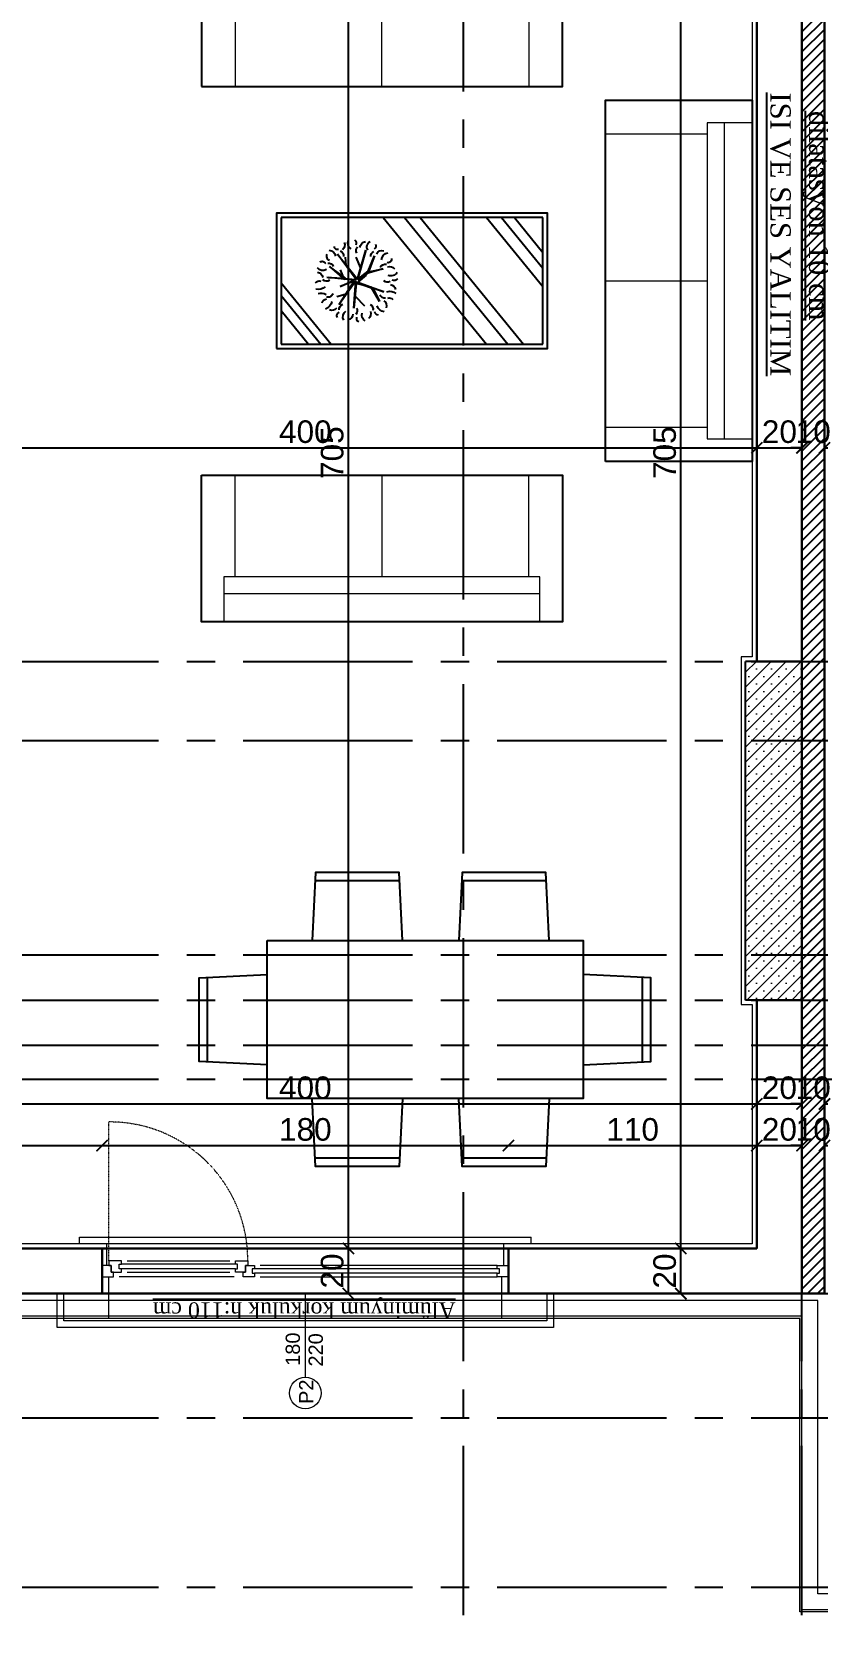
# Model space of a CAD drawing. Header units: millimetres. Extents: x 2778 to 13672, y 1832 to 5175.
# Drawn here: x 11575 to 11923, y 2471 to 3179 of the extents above; entities that cross this region are included whole.
import ezdxf

# ---------------------------------------------------------------- set-up
doc = ezdxf.new("R2010")
doc.units = ezdxf.units.MM
for name, pattern in [('CENTER2', [112.5, 75, -12.5, 12.5, -12.5]), ('DASHDOT2', [12.7, 6.35, -3.175, 0, -3.175]), ('DOTX2', [0.5, 0, -0.5])]:
    doc.linetypes.add(name, pattern=pattern)
for name, color, linetype in [('0-HSL-HTC', 7, 'Continuous'), ('697D_L00F00_21.65 KOTU_1+1 B$0$4+1$0$7-DCR-FRN', 8, 'Continuous'), ('697D_L00F00_21.65 KOTU_1+1 B$0$4+1$0$A-FURN', 8, 'Continuous'), ('7-DCR-FRN', 8, 'Continuous'), ('Panel', 7, 'Continuous'), ('Yazi', 7, 'Continuous')]:
    doc.layers.add(name, color=color, linetype=linetype)
for name, color, linetype, lineweight in [('aks', 251, 'DASHDOT2', 35), ('duvar', 232, 'Continuous', 30), ('görünüş', 201, 'Continuous', 18), ('ince', 37, 'Continuous', 0), ('iz', 1, 'DOTX2', 20), ('pencere', 4, 'Continuous', 18), ('sıva dış', 30, 'Continuous', 9), ('sıva iç', 21, 'Continuous', 0), ('yalıtım', 107, 'Continuous', 0), ('yazı', 11, 'Continuous', 20), ('z - tarama', 251, 'Continuous', 18), ('ÖLÇÜ İÇ', 7, 'Continuous', 9)]:
    doc.layers.add(name, color=color, linetype=linetype, lineweight=lineweight)
doc.styles.get("Standard").update_dxf_attribs({"font": 'arial.ttf'})
doc.styles.add('Times roman', font='times.ttf')
doc.dimstyles.new('zulay iç ölçü', dxfattribs={"dimtxt": 10, "dimasz": 5, "dimexe": 0.18, "dimexo": 0, "dimgap": 2, "dimtad": 3, "dimdec": 0, "dimzin": 0, "dimdsep": 46, "dimtxsty": 'Standard', "dimblk": 'ARCHTICK', "dimcen": 0.09, "dimse1": 1, "dimse2": 1, "dimadec": 0, "dimazin": 0, "dimtfac": 1, "dimtdec": 0, "dimtix": 1, "dimtofl": 0, "dimtmove": 0, "dimatfit": 3, "dimldrblk": 'ARCHTICK', "dimfxl": 1, "dimtolj": 1, "dimtzin": 0, "dimarcsym": 0})

# ---------------------------------------------------------------- blocks, each defined once
blk = doc.blocks.new('IDE242Entity465')
at = {"layer": 'Panel', "linetype": 'Continuous', "lineweight": 5}
h = blk.add_hatch(dxfattribs=at)
h.set_pattern_fill('SACNCR', color=163, scale=50, style=0)
h.set_pattern_definition([(45, (0, 0), (-3.314563, 3.314563), []), (45, (3.3146, 0), (-3.314563, 3.314563), [0, -4.6875])])
h.paths.add_polyline_path([(3235, 260), (3235, 410), (3260, 410), (3260, 260)])
blk = doc.blocks.new('IDE242Entity466')
at = {"layer": 'Panel', "color": 164, "linetype": 'Continuous', "lineweight": -3}
blk.add_lwpolyline([(3260, 260), (3235, 260)], dxfattribs=at)
blk = doc.blocks.new('IDE242Entity467')
at = {"layer": 'Panel', "color": 164, "linetype": 'Continuous', "lineweight": -3}
blk.add_lwpolyline([(3260, 260), (3260, 410)], dxfattribs=at)
blk = doc.blocks.new('IDE242Entity468')
at = {"layer": 'Panel', "color": 164, "linetype": 'Continuous', "lineweight": -3}
blk.add_lwpolyline([(3260, 410), (3235, 410)], dxfattribs=at)
blk = doc.blocks.new('IDE242Entity469')
at = {"layer": 'Panel', "color": 164, "linetype": 'Continuous', "lineweight": -3}
blk.add_lwpolyline([(3235, 260), (3235, 410)], dxfattribs=at)
blk = doc.blocks.new('*U37')
at = {"layer": '697D_L00F00_21.65 KOTU_1+1 B$0$4+1$0$7-DCR-FRN', "linetype": 'Continuous'}
for p, q in [((-0.8147, 0.614), (-1.1853, 0.614)), ((-0.1647, 0.614), (-0.5353, 0.614)), ((-0.8147, -0.614), (-1.1853, -0.614)), ((-0.1647, -0.614), (-0.5353, -0.614))]:
    blk.add_line(p, q, dxfattribs=at)
for points in [[(-0.8, 0.35), (-0.8147, 0.6507), (-1.1853, 0.6507), (-1.2, 0.35)], [(-0.15, 0.35), (-0.1647, 0.6507), (-0.5353, 0.6507), (-0.55, 0.35)], [(-0.8, -0.35), (-0.8147, -0.6507), (-1.1853, -0.6507), (-1.2, -0.35)], [(-0.15, -0.35), (-0.1647, -0.6507), (-0.5353, -0.6507), (-0.55, -0.35)]]:
    blk.add_lwpolyline(points, dxfattribs=at)
blk.add_lwpolyline([(-1.4, -0.35), (0, -0.35), (0, 0.35), (-1.4, 0.35)], close=True, dxfattribs=at)
at = {"layer": '697D_L00F00_21.65 KOTU_1+1 B$0$4+1$0$A-FURN', "linetype": 'Continuous'}
for p, q in [((-1.664, 0.1853), (-1.664, -0.1853)), ((0.264, 0.1853), (0.264, -0.1853))]:
    blk.add_line(p, q, dxfattribs=at)
for points in [[(-1.4, 0.2), (-1.7007, 0.1853), (-1.7007, -0.1853), (-1.4, -0.2)], [(0, 0.2), (0.3007, 0.1853), (0.3007, -0.1853), (0, -0.2)]]:
    blk.add_lwpolyline(points, dxfattribs=at)
blk = doc.blocks.new('*U35')
at = {"layer": '7-DCR-FRN'}
for p, q in [((-13.15, 58), (-28, 45.86)), ((-0.88, 58), (-28, 35.83)), ((-6.49, 58), (-28, 40.42)), ((28, 58), (-28, 58)), ((-28, 58), (-28, -58)), ((28, -58), (28, 58)), ((0.26, 25.6), (1.41, 37.17)), ((6.31, 36.53), (0.64, 29.93)), ((1.67, 37.69), (0.65, 24.69)), ((1.41, 37.17), (1.16, 29.54)), ((1.16, 29.54), (6.31, 36.53)), ((0, 24.95), (-10.54, 32.22)), ((-10.54, 32.22), (-0.13, 25.6)), ((-5.99, 29.58), (-7.12, 33.35)), ((-0.13, 25.6), (-2.57, 31.88)), ((-2.57, 31.88), (0.26, 25.6)), ((0.64, 29.93), (4.84, 31.63)), ((0.65, 24.69), (11.81, 33.07)), ((11.81, 33.07), (0.78, 24.08)), ((6.96, 29.2), (10.52, 29.43)), ((-1.17, 24.69), (-12.05, 25.72)), ((-12.05, 25.72), (0, 24.95)), ((-6.77, 25.25), (-11.09, 21.12)), ((-4.89, 12.51), (-0.78, 24.56)), ((-0.65, 23.95), (-4.89, 12.51)), ((-0.78, 24.56), (-3.46, 17.28)), ((-2.81, 18.14), (-1.17, 24.69)), ((2.56, 20.36), (-0.65, 23.95)), ((3.38, 19.62), (0.39, 23.95)), ((0.39, 23.95), (2.56, 20.36)), ((13.61, 20.5), (0.65, 24.08)), ((0.65, 24.08), (4.25, 19.5)), ((0.78, 24.08), (13.61, 20.5)), ((5.63, 22.62), (10.52, 24.7)), ((-9.22, 14.41), (-2.81, 18.14)), ((-3.46, 17.28), (-9.22, 14.41)), ((5.38, 12.78), (3.38, 19.62)), ((11.05, 16.64), (3.99, 19.24)), ((3.99, 19.24), (5.38, 12.78)), ((4.25, 19.5), (11.05, 16.64)), ((28, 12.76), (-28, -33.02)), ((28, 3.34), (-28, -42.44)), ((28, -3.59), (-28, -49.37)), ((28, -33.01), (-2.56, -58)), ((28, -39.69), (5.6, -58)), ((28, -45.34), (12.52, -58)), ((-28, -58), (28, -58))]:
    blk.add_line(p, q, dxfattribs=at)
blk.add_lwpolyline([(-30, 60), (-30, -60), (30, -60), (30, 60)], close=True, dxfattribs=at)
blk.add_lwpolyline([(-30, 60), (-30, -60), (30, -60), (30, 60)], close=True, dxfattribs=at)
at = {"layer": '7-DCR-FRN', "extrusion": (0, 0, -1)}
for centre, major_axis, start_param, end_param in [((0.32, 41.56), (2.97, 2.97), 3.119665, 4.17552), ((-1.97, 41.19), (1.37, 1.37), -0.168576, 1.180577), ((-10.78, 35.44), (-1.67, 1.67), 4.494462, 5.97098), ((-8.38, 39.81), (3.08, 3.08), 2.534785, 3.58455), ((-10.42, 37.44), (1.76, 1.76), -0.540488, 0.582887), ((-5.15, 37.17), (1.5, 1.5), 2.597457, 4.255739), ((-9.63, 40.39), (2.99, 2.99), 0.495607, 1.356514), ((2.26, 37.93), (-1.73, 1.73), 4.894894, 6.209265), ((0.94, 42.5), (2.13, 2.13), 0.99899, 2.174975), ((7.63, 39.52), (-2.18, 2.18), 4.963816, 6.399957), ((5.86, 36.89), (1.46, 1.46), 0.588849, 2.139269), ((6.98, 39.87), (-1.18, 1.18), 1.775821, 3.472355), ((10.9, 35.62), (-1.52, 1.52), 5.94085, 7.533141), ((10.51, 36.89), (-2.14, 2.14), 2.412933, 3.806953), ((-16, 27.21), (-2.4, 2.4), 0.343258, 1.666965), ((-14.78, 28.65), (1.72, 1.72), 2.359421, 3.812742), ((-15.38, 31.6), (-1.17, 1.17), 0.260288, 1.930326), ((-12.71, 29.84), (-1.73, 1.73), 0.71489, 2.029848), ((11.13, 32.71), (-1.65, 1.65), 2.748968, 4.071251), ((15.94, 32.92), (2.21, 2.21), 2.001057, 3.151731), ((15.17, 33.03), (0.963, 0.963), 3.637708, 5.574611), ((16.74, 25.48), (2.09, 2.09), 4.465952, 5.85576), ((-16.74, 22.85), (1.17, 1.17), 4.417954, 5.883919), ((-15.15, 19.26), (2.13, 2.13), 4.435356, 5.7884), ((-13.29, 26.69), (1.7, 1.7), 1.811769, 3.074319), ((13.49, 22.17), (-1.83, 1.83), 0.269504, 1.469985), ((14.15, 19.74), (2.41, 2.41), -0.596761, 0.530229), ((16.53, 27.04), (1.65, 1.65), 1.556652, 2.67951), ((-14.51, 21.04), (1.97, 1.97), 2.029873, 3.258277), ((-13.63, 14.85), (1.1, 1.1), 3.912813, 5.455212), ((-10.22, 11.93), (-2.53, 2.53), 5.610896, 6.838603), ((-12.55, 19.63), (-1.68, 1.68), 2.857787, 4.168751), ((4.4, 11.7), (2.09, 2.09), -0.212594, 0.90159), ((10.84, 15.96), (1.63, 1.63), -0.835936, 0.386912), ((11.02, 13.49), (-1.7, 1.7), 1.193932, 2.764391), ((15.1, 17.31), (-1.9, 1.9), 0.1729, 1.85548), ((15.62, 18.16), (-1.52, 1.52), 3.608489, 4.799895), ((-11.12, 14.28), (-2.11, 2.11), 3.030383, 4.209272), ((-9.53, 9.98), (1.4, 1.4), 0.378865, 1.679355), ((-5.56, 12), (-1.53, 1.53), 5.385771, 6.799513), ((-9.2, 9.93), (-3.22, 3.22), 2.096822, 3.023848), ((-4.24, 9.84), (-1.84, 1.84), 2.447851, 3.758583), ((1.67, 10.9), (1.64, 1.64), 3.381045, 4.65182), ((2.08, 7.93), (1.36, 1.36), 3.048732, 4.380826), ((5.54, 9.37), (2.37, 2.37), 2.915554, 4.30502), ((3.55, 9.86), (-1.98, 1.98), 1.99053, 3.233966), ((9.55, 10.6), (-1.07, 1.07), 3.690915, 5.731825), ((9.15, 10.24), (-2.32, 2.32), 0.812708, 2.215848)]:
    blk.add_ellipse(centre, major_axis=major_axis, ratio=1, start_param=start_param, end_param=end_param, dxfattribs=at)
blk = doc.blocks.new('*U27')
at = {"layer": '7-DCR-FRN'}
blk.add_lwpolyline([(0, 10), (160, 10), (160, 75), (0, 75)], close=True, dxfattribs=at)
at = {"layer": '7-DCR-FRN', "lineweight": 9, "flags": 128}
blk.add_lwpolyline([(0, 10), (160, 10), (160, 75), (0, 75)], close=True, dxfattribs=at)
blk.add_lwpolyline([(0, 10), (160, 10), (160, 75), (0, 75)], close=True, dxfattribs=at)
for points in [[(10, 55), (10, 75)], [(150, 75), (150, 75), (150, 55), (150, 55)], [(150, 62.5), (10, 62.5)], [(150, 55), (10, 55)], [(15, 55), (15, 10)], [(80, 10), (80, 55)], [(145, 55), (145, 10)]]:
    blk.add_lwpolyline(points, dxfattribs=at)
blk = doc.blocks.new('WWE')
at = {"layer": 'duvar'}
for p, q in [((1010460.07, -375776.08), (1010460.07, -375756.08)), ((1010640.07, -375776.08), (1010640.07, -375756.08))]:
    blk.add_line(p, q, dxfattribs=at)
at = {"layer": 'görünüş'}
for p, q in [((1010450.07, -375754.08), (1010450.07, -375751.08)), ((1010450.07, -375751.08), (1010650.07, -375751.08)), ((1010650.07, -375754.08), (1010650.07, -375751.08))]:
    blk.add_line(p, q, dxfattribs=at)
at = {"layer": 'ince'}
for p, q in [((1010519.07, -375763.08), (1010468.57, -375763.08)), ((1010519.07, -375765.08), (1010468.57, -375765.08)), ((1010471.07, -375761.58), (1010516.57, -375761.58)), ((1010471.07, -375766.58), (1010516.57, -375766.58)), ((1010635.07, -375765.08), (1010527.57, -375765.08)), ((1010635.07, -375767.08), (1010527.57, -375767.08)), ((1010635.07, -375763.58), (1010530.07, -375763.58)), ((1010518.57, -375768.58), (1010467.57, -375768.58)), ((1010530.07, -375768.58), (1010635.07, -375768.58))]:
    blk.add_line(p, q, dxfattribs=at)
at = {"layer": 'iz', "ltscale": 0.1}
for p, q in [((1010463.09, -375761.55), (1010463.09, -375700.05)), ((1010640.07, -375756.08), (1010460.07, -375756.08)), ((1010460.07, -375776.08), (1010640.07, -375776.08))]:
    blk.add_line(p, q, dxfattribs=at)
blk.add_arc((1010463.44, -375761.18), 61.13, 359.63152, 90.32293, dxfattribs=at)
at = {"layer": 'pencere'}
for p, q in [((1010464.07, -375763.58), (1010460.07, -375763.58)), ((1010468.57, -375761.58), (1010463.07, -375761.58)), ((1010463.07, -375761.58), (1010463.07, -375763.58)), ((1010463.07, -375763.58), (1010464.07, -375763.58)), ((1010464.07, -375766.58), (1010464.07, -375763.58)), ((1010464.07, -375763.58), (1010464.07, -375766.58)), ((1010465.07, -375766.58), (1010464.07, -375766.58)), ((1010464.07, -375766.58), (1010468.57, -375766.58)), ((1010465.07, -375768.58), (1010465.07, -375766.58)), ((1010467.57, -375765.08), (1010467.57, -375763.08)), ((1010467.57, -375763.08), (1010468.57, -375763.08)), ((1010468.57, -375765.08), (1010467.57, -375765.08)), ((1010468.57, -375763.08), (1010468.57, -375761.58)), ((1010468.57, -375766.58), (1010468.57, -375765.08)), ((1010519.07, -375763.08), (1010519.07, -375761.58)), ((1010519.07, -375761.58), (1010524.57, -375761.58)), ((1010520.07, -375763.08), (1010519.07, -375763.08)), ((1010519.07, -375766.58), (1010519.07, -375765.08)), ((1010519.07, -375765.08), (1010520.07, -375765.08)), ((1010523.57, -375766.58), (1010519.07, -375766.58)), ((1010520.07, -375765.08), (1010520.07, -375763.08)), ((1010522.57, -375768.58), (1010522.57, -375766.58)), ((1010522.57, -375766.58), (1010523.57, -375766.58)), ((1010523.57, -375766.58), (1010523.57, -375763.58)), ((1010523.57, -375763.58), (1010527.57, -375763.58)), ((1010524.57, -375763.58), (1010523.57, -375763.58)), ((1010523.57, -375763.58), (1010523.57, -375766.58)), ((1010524.57, -375761.58), (1010524.57, -375763.58)), ((1010527.57, -375765.08), (1010526.57, -375765.08)), ((1010526.57, -375765.08), (1010526.57, -375767.08)), ((1010526.57, -375767.08), (1010527.57, -375767.08)), ((1010527.57, -375763.58), (1010527.57, -375765.08)), ((1010527.57, -375767.08), (1010527.57, -375768.58)), ((1010635.07, -375765.08), (1010635.07, -375763.58)), ((1010635.07, -375763.58), (1010635.07, -375763.58)), ((1010635.07, -375763.58), (1010640.07, -375763.58)), ((1010636.07, -375765.08), (1010635.07, -375765.08)), ((1010635.07, -375768.58), (1010635.07, -375767.08)), ((1010635.07, -375767.08), (1010636.07, -375767.08)), ((1010636.07, -375767.08), (1010636.07, -375765.08)), ((1010460.07, -375768.58), (1010465.07, -375768.58)), ((1010527.57, -375768.58), (1010522.57, -375768.58)), ((1010640.07, -375768.58), (1010635.07, -375768.58)), ((1010635.07, -375768.58), (1010635.07, -375768.58))]:
    blk.add_line(p, q, dxfattribs=at)
at = {"layer": 'sıva dış'}
for p, q in [((1010463.07, -375787.08), (1010463.07, -375768.58)), ((1010637.07, -375787.08), (1010637.07, -375768.58))]:
    blk.add_line(p, q, dxfattribs=at)
at = {"layer": 'sıva iç'}
for p, q in [((1010462.07, -375763.58), (1010462.07, -375754.08)), ((1010638.07, -375763.58), (1010638.07, -375754.08))]:
    blk.add_line(p, q, dxfattribs=at)
at = {"layer": 'sıva iç', "color": 1}
for p, q in [((1010440.07, -375791.08), (1010440.07, -375776.08)), ((1010443.07, -375788.08), (1010443.07, -375776.08)), ((1010450.07, -375776.08), (1010450.07, -375776.08)), ((1010657.07, -375776.08), (1010657.07, -375788.08)), ((1010660.07, -375776.08), (1010660.07, -375791.08)), ((1010462.68, -375788.08), (1010443.07, -375788.08)), ((1010657.07, -375788.08), (1010462.68, -375788.08)), ((1010462.68, -375791.08), (1010440.07, -375791.08)), ((1010660.07, -375791.08), (1010462.68, -375791.08))]:
    blk.add_line(p, q, dxfattribs=at)
at = {"layer": 'yazı'}
blk.add_line((1010550.07, -375813.13), (1010550.07, -375776.08), dxfattribs=at)
blk.add_circle((1010550.07, -375820.13), 7, dxfattribs=at)
at = {"layer": 'yazı', "style": 'Times roman'}
blk.add_text('%%UAlüminyum korkuluk h:110 cm', height=6.9967, rotation=180, dxfattribs=at).set_placement((1010616.65, -375779.95))
at = {"layer": 'yazı'}
for s, p in [('180', (1010547.68, -375808.07)), ('220', (1010557.83, -375808.39)), ('P2', (1010553.61, -375824.95))]:
    blk.add_text(s, height=6.328, rotation=90, dxfattribs=at).set_placement(p)
blk = doc.blocks.new('_ArchTick')
at = {"color": 0, "linetype": 'ByBlock', "const_width": 0.15}
blk.add_lwpolyline([(-0.5, -0.5), (0.5, 0.5)], dxfattribs=at)
blk = doc.blocks.new('*D3340')
at = {"layer": 'Defpoints', "color": 0, "transparency": 16777216}
for p in [(11496.17, 2685.8), (11606.17, 2685.8), (11606.17, 2640.23)]:
    blk.add_point(p, dxfattribs=at)
at = {"layer": 'ÖLÇÜ İÇ', "color": 0, "lineweight": -2, "transparency": 16777216}
blk.add_line((11496.17, 2685.8), (11606.17, 2685.8), dxfattribs=at)
at = {"layer": 'ÖLÇÜ İÇ', "color": 0, "lineweight": -2, "transparency": 16777216, "xscale": 5, "yscale": 5, "zscale": 5, "rotation": 180}
blk.add_blockref('_ArchTick', (11496.17, 2685.8), dxfattribs=at)
at = {"layer": 'ÖLÇÜ İÇ', "color": 0, "lineweight": -2, "transparency": 16777216, "xscale": 5, "yscale": 5, "zscale": 5}
blk.add_blockref('_ArchTick', (11606.17, 2685.8), dxfattribs=at)
at = {"layer": 'ÖLÇÜ İÇ', "color": 0, "transparency": 16777216, "insert": (11551.17, 2692.9), "char_height": 10, "attachment_point": 5}
blk.add_mtext('\\A1;110', dxfattribs=at)
blk = doc.blocks.new('*D3341')
at = {"layer": 'Defpoints', "color": 0, "transparency": 16777216}
for p in [(11786.17, 2685.8), (11606.17, 2640.23), (11786.17, 2640.23)]:
    blk.add_point(p, dxfattribs=at)
at = {"layer": 'ÖLÇÜ İÇ', "color": 0, "lineweight": -2, "transparency": 16777216}
blk.add_line((11606.17, 2685.8), (11786.17, 2685.8), dxfattribs=at)
at = {"layer": 'ÖLÇÜ İÇ', "color": 0, "lineweight": -2, "transparency": 16777216, "xscale": 5, "yscale": 5, "zscale": 5, "rotation": 180}
blk.add_blockref('_ArchTick', (11606.17, 2685.8), dxfattribs=at)
at = {"layer": 'ÖLÇÜ İÇ', "color": 0, "lineweight": -2, "transparency": 16777216, "xscale": 5, "yscale": 5, "zscale": 5}
blk.add_blockref('_ArchTick', (11786.17, 2685.8), dxfattribs=at)
at = {"layer": 'ÖLÇÜ İÇ', "color": 0, "transparency": 16777216, "insert": (11696.17, 2692.9), "char_height": 10, "attachment_point": 5}
blk.add_mtext('\\A1;180', dxfattribs=at)
blk = doc.blocks.new('*D3342')
at = {"layer": 'Defpoints', "color": 0, "transparency": 16777216}
for p in [(11896.17, 2685.8), (11896.17, 2685.8), (11786.17, 2640.23)]:
    blk.add_point(p, dxfattribs=at)
at = {"layer": 'ÖLÇÜ İÇ', "color": 0, "lineweight": -2, "transparency": 16777216}
blk.add_line((11786.17, 2685.8), (11896.17, 2685.8), dxfattribs=at)
at = {"layer": 'ÖLÇÜ İÇ', "color": 0, "lineweight": -2, "transparency": 16777216, "xscale": 5, "yscale": 5, "zscale": 5, "rotation": 180}
blk.add_blockref('_ArchTick', (11786.17, 2685.8), dxfattribs=at)
at = {"layer": 'ÖLÇÜ İÇ', "color": 0, "lineweight": -2, "transparency": 16777216, "xscale": 5, "yscale": 5, "zscale": 5}
blk.add_blockref('_ArchTick', (11896.17, 2685.8), dxfattribs=at)
at = {"layer": 'ÖLÇÜ İÇ', "color": 0, "transparency": 16777216, "insert": (11841.17, 2692.9), "char_height": 10, "attachment_point": 5}
blk.add_mtext('\\A1;110', dxfattribs=at)
blk = doc.blocks.new('*D3343')
at = {"layer": 'Defpoints', "color": 0, "transparency": 16777216}
for p in [(11896.17, 2685.8), (11916.17, 2685.8), (11916.17, 2685.23)]:
    blk.add_point(p, dxfattribs=at)
at = {"layer": 'ÖLÇÜ İÇ', "color": 0, "lineweight": -2, "transparency": 16777216}
blk.add_line((11896.17, 2685.8), (11916.17, 2685.8), dxfattribs=at)
at = {"layer": 'ÖLÇÜ İÇ', "color": 0, "lineweight": -2, "transparency": 16777216, "xscale": 5, "yscale": 5, "zscale": 5, "rotation": 180}
blk.add_blockref('_ArchTick', (11896.17, 2685.8), dxfattribs=at)
at = {"layer": 'ÖLÇÜ İÇ', "color": 0, "lineweight": -2, "transparency": 16777216, "xscale": 5, "yscale": 5, "zscale": 5}
blk.add_blockref('_ArchTick', (11916.17, 2685.8), dxfattribs=at)
at = {"layer": 'ÖLÇÜ İÇ', "color": 0, "transparency": 16777216, "insert": (11906.17, 2692.9), "char_height": 10, "attachment_point": 5}
blk.add_mtext('\\A1;20', dxfattribs=at)
blk = doc.blocks.new('*D3344')
at = {"layer": 'Defpoints', "color": 0, "transparency": 16777216}
for p in [(11916.17, 2685.23), (11926.17, 2685.8), (11926.17, 2685.8)]:
    blk.add_point(p, dxfattribs=at)
at = {"layer": 'ÖLÇÜ İÇ', "color": 0, "lineweight": -2, "transparency": 16777216}
for p, q in [((11916.17, 2685.8), (11911.17, 2685.8)), ((11926.17, 2685.8), (11931.17, 2685.8))]:
    blk.add_line(p, q, dxfattribs=at)
at = {"layer": 'ÖLÇÜ İÇ', "color": 0, "lineweight": -2, "transparency": 16777216, "xscale": 5, "yscale": 5, "zscale": 5}
blk.add_blockref('_ArchTick', (11916.17, 2685.8), dxfattribs=at)
at = {"layer": 'ÖLÇÜ İÇ', "color": 0, "lineweight": -2, "transparency": 16777216, "xscale": 5, "yscale": 5, "zscale": 5, "rotation": 180}
blk.add_blockref('_ArchTick', (11926.17, 2685.8), dxfattribs=at)
at = {"layer": 'ÖLÇÜ İÇ', "color": 0, "transparency": 16777216, "insert": (11921.17, 2692.9), "char_height": 10, "attachment_point": 5}
blk.add_mtext('\\A1;10', dxfattribs=at)
blk = doc.blocks.new('*D3353')
at = {"layer": 'Defpoints', "color": 0, "transparency": 16777216}
for p in [(11896.17, 2704.24), (11896.17, 2704.24), (11496.17, 2701.82)]:
    blk.add_point(p, dxfattribs=at)
at = {"layer": 'ÖLÇÜ İÇ', "color": 0, "lineweight": -2, "transparency": 16777216}
blk.add_line((11496.17, 2704.24), (11896.17, 2704.24), dxfattribs=at)
at = {"layer": 'ÖLÇÜ İÇ', "color": 0, "lineweight": -2, "transparency": 16777216, "xscale": 5, "yscale": 5, "zscale": 5, "rotation": 180}
blk.add_blockref('_ArchTick', (11496.17, 2704.24), dxfattribs=at)
at = {"layer": 'ÖLÇÜ İÇ', "color": 0, "lineweight": -2, "transparency": 16777216, "xscale": 5, "yscale": 5, "zscale": 5}
blk.add_blockref('_ArchTick', (11896.17, 2704.24), dxfattribs=at)
at = {"layer": 'ÖLÇÜ İÇ', "color": 0, "transparency": 16777216, "insert": (11696.17, 2711.35), "char_height": 10, "attachment_point": 5}
blk.add_mtext('\\A1;400', dxfattribs=at)
blk = doc.blocks.new('*D3354')
at = {"layer": 'Defpoints', "color": 0, "transparency": 16777216}
for p in [(11896.17, 2704.24), (11916.17, 2704.24), (11916.17, 2704.24)]:
    blk.add_point(p, dxfattribs=at)
at = {"layer": 'ÖLÇÜ İÇ', "color": 0, "lineweight": -2, "transparency": 16777216}
blk.add_line((11896.17, 2704.24), (11916.17, 2704.24), dxfattribs=at)
at = {"layer": 'ÖLÇÜ İÇ', "color": 0, "lineweight": -2, "transparency": 16777216, "xscale": 5, "yscale": 5, "zscale": 5, "rotation": 180}
blk.add_blockref('_ArchTick', (11896.17, 2704.24), dxfattribs=at)
at = {"layer": 'ÖLÇÜ İÇ', "color": 0, "lineweight": -2, "transparency": 16777216, "xscale": 5, "yscale": 5, "zscale": 5}
blk.add_blockref('_ArchTick', (11916.17, 2704.24), dxfattribs=at)
at = {"layer": 'ÖLÇÜ İÇ', "color": 0, "transparency": 16777216, "insert": (11906.17, 2711.35), "char_height": 10, "attachment_point": 5}
blk.add_mtext('\\A1;20', dxfattribs=at)
blk = doc.blocks.new('*D3355')
at = {"layer": 'Defpoints', "color": 0, "transparency": 16777216}
for p in [(11916.17, 2704.24), (11926.17, 2704.24), (11926.17, 2704.24)]:
    blk.add_point(p, dxfattribs=at)
at = {"layer": 'ÖLÇÜ İÇ', "color": 0, "lineweight": -2, "transparency": 16777216}
for p, q in [((11916.17, 2704.24), (11911.17, 2704.24)), ((11926.17, 2704.24), (11931.17, 2704.24))]:
    blk.add_line(p, q, dxfattribs=at)
at = {"layer": 'ÖLÇÜ İÇ', "color": 0, "lineweight": -2, "transparency": 16777216, "xscale": 5, "yscale": 5, "zscale": 5}
blk.add_blockref('_ArchTick', (11916.17, 2704.24), dxfattribs=at)
at = {"layer": 'ÖLÇÜ İÇ', "color": 0, "lineweight": -2, "transparency": 16777216, "xscale": 5, "yscale": 5, "zscale": 5, "rotation": 180}
blk.add_blockref('_ArchTick', (11926.17, 2704.24), dxfattribs=at)
at = {"layer": 'ÖLÇÜ İÇ', "color": 0, "transparency": 16777216, "insert": (11921.17, 2711.35), "char_height": 10, "attachment_point": 5}
blk.add_mtext('\\A1;10', dxfattribs=at)
blk = doc.blocks.new('*D3364')
at = {"layer": 'Defpoints', "color": 0, "transparency": 16777216}
for p in [(11496.17, 2994.85), (11896.17, 2994.85), (11896.17, 2994.85)]:
    blk.add_point(p, dxfattribs=at)
at = {"layer": 'ÖLÇÜ İÇ', "color": 0, "lineweight": -2, "transparency": 16777216}
blk.add_line((11496.17, 2994.85), (11896.17, 2994.85), dxfattribs=at)
at = {"layer": 'ÖLÇÜ İÇ', "color": 0, "lineweight": -2, "transparency": 16777216, "xscale": 5, "yscale": 5, "zscale": 5, "rotation": 180}
blk.add_blockref('_ArchTick', (11496.17, 2994.85), dxfattribs=at)
at = {"layer": 'ÖLÇÜ İÇ', "color": 0, "lineweight": -2, "transparency": 16777216, "xscale": 5, "yscale": 5, "zscale": 5}
blk.add_blockref('_ArchTick', (11896.17, 2994.85), dxfattribs=at)
at = {"layer": 'ÖLÇÜ İÇ', "color": 0, "transparency": 16777216, "insert": (11696.17, 3001.95), "char_height": 10, "attachment_point": 5}
blk.add_mtext('\\A1;400', dxfattribs=at)
blk = doc.blocks.new('*D3365')
at = {"layer": 'Defpoints', "color": 0, "transparency": 16777216}
for p in [(11896.17, 2994.85), (11916.17, 2994.85), (11916.17, 2994.85)]:
    blk.add_point(p, dxfattribs=at)
at = {"layer": 'ÖLÇÜ İÇ', "color": 0, "lineweight": -2, "transparency": 16777216}
blk.add_line((11896.17, 2994.85), (11916.17, 2994.85), dxfattribs=at)
at = {"layer": 'ÖLÇÜ İÇ', "color": 0, "lineweight": -2, "transparency": 16777216, "xscale": 5, "yscale": 5, "zscale": 5, "rotation": 180}
blk.add_blockref('_ArchTick', (11896.17, 2994.85), dxfattribs=at)
at = {"layer": 'ÖLÇÜ İÇ', "color": 0, "lineweight": -2, "transparency": 16777216, "xscale": 5, "yscale": 5, "zscale": 5}
blk.add_blockref('_ArchTick', (11916.17, 2994.85), dxfattribs=at)
at = {"layer": 'ÖLÇÜ İÇ', "color": 0, "transparency": 16777216, "insert": (11906.17, 3001.95), "char_height": 10, "attachment_point": 5}
blk.add_mtext('\\A1;20', dxfattribs=at)
blk = doc.blocks.new('*D3366')
at = {"layer": 'Defpoints', "color": 0, "transparency": 16777216}
for p in [(11916.17, 2994.85), (11926.17, 2994.85), (11926.17, 2994.85)]:
    blk.add_point(p, dxfattribs=at)
at = {"layer": 'ÖLÇÜ İÇ', "color": 0, "lineweight": -2, "transparency": 16777216}
for p, q in [((11916.17, 2994.85), (11911.17, 2994.85)), ((11926.17, 2994.85), (11931.17, 2994.85))]:
    blk.add_line(p, q, dxfattribs=at)
at = {"layer": 'ÖLÇÜ İÇ', "color": 0, "lineweight": -2, "transparency": 16777216, "xscale": 5, "yscale": 5, "zscale": 5}
blk.add_blockref('_ArchTick', (11916.17, 2994.85), dxfattribs=at)
at = {"layer": 'ÖLÇÜ İÇ', "color": 0, "lineweight": -2, "transparency": 16777216, "xscale": 5, "yscale": 5, "zscale": 5, "rotation": 180}
blk.add_blockref('_ArchTick', (11926.17, 2994.85), dxfattribs=at)
at = {"layer": 'ÖLÇÜ İÇ', "color": 0, "transparency": 16777216, "insert": (11921.17, 3001.95), "char_height": 10, "attachment_point": 5}
blk.add_mtext('\\A1;10', dxfattribs=at)
blk = doc.blocks.new('*D3443')
at = {"layer": 'Defpoints', "color": 0, "transparency": 16777216}
for p in [(11862.49, 2640.23), (11862.49, 2640.23), (11862.49, 2620.23)]:
    blk.add_point(p, dxfattribs=at)
at = {"layer": 'ÖLÇÜ İÇ', "color": 0, "lineweight": -2, "transparency": 16777216}
blk.add_line((11862.49, 2620.23), (11862.49, 2640.23), dxfattribs=at)
at = {"layer": 'ÖLÇÜ İÇ', "color": 0, "lineweight": -2, "transparency": 16777216, "xscale": 5, "yscale": 5, "zscale": 5}
for p, rotation in [((11862.49, 2640.23), 90), ((11862.49, 2620.23), 270)]:
    blk.add_blockref('_ArchTick', p, dxfattribs=dict(at, rotation=rotation))
at = {"layer": 'ÖLÇÜ İÇ', "color": 0, "transparency": 16777216, "insert": (11855.38, 2630.23), "char_height": 10, "attachment_point": 5, "rotation": 90}
blk.add_mtext('\\A1;20', dxfattribs=at)
blk = doc.blocks.new('*D3444')
at = {"layer": 'Defpoints', "color": 0, "transparency": 16777216}
for p in [(11862.49, 3345.23), (11862.49, 3345.23), (11862.49, 2640.23)]:
    blk.add_point(p, dxfattribs=at)
at = {"layer": 'ÖLÇÜ İÇ', "color": 0, "lineweight": -2, "transparency": 16777216}
blk.add_line((11862.49, 2640.23), (11862.49, 3345.23), dxfattribs=at)
at = {"layer": 'ÖLÇÜ İÇ', "color": 0, "lineweight": -2, "transparency": 16777216, "xscale": 5, "yscale": 5, "zscale": 5}
for p, rotation in [((11862.49, 3345.23), 90), ((11862.49, 2640.23), 270)]:
    blk.add_blockref('_ArchTick', p, dxfattribs=dict(at, rotation=rotation))
at = {"layer": 'ÖLÇÜ İÇ', "color": 0, "transparency": 16777216, "insert": (11855.38, 2992.73), "char_height": 10, "attachment_point": 5, "rotation": 90}
blk.add_mtext('\\A1;705', dxfattribs=at)
blk = doc.blocks.new('*D3453')
at = {"layer": 'Defpoints', "color": 0, "transparency": 16777216}
for p in [(11715.21, 3345.23), (11715.21, 2640.23), (11715.21, 2640.23)]:
    blk.add_point(p, dxfattribs=at)
at = {"layer": 'ÖLÇÜ İÇ', "color": 0, "lineweight": -2, "transparency": 16777216}
blk.add_line((11715.21, 3345.23), (11715.21, 2640.23), dxfattribs=at)
at = {"layer": 'ÖLÇÜ İÇ', "color": 0, "lineweight": -2, "transparency": 16777216, "xscale": 5, "yscale": 5, "zscale": 5}
for p, rotation in [((11715.21, 3345.23), 90), ((11715.21, 2640.23), 270)]:
    blk.add_blockref('_ArchTick', p, dxfattribs=dict(at, rotation=rotation))
at = {"layer": 'ÖLÇÜ İÇ', "color": 0, "transparency": 16777216, "insert": (11708.1, 2992.73), "char_height": 10, "attachment_point": 5, "rotation": 90}
blk.add_mtext('\\A1;705', dxfattribs=at)
blk = doc.blocks.new('*D3454')
at = {"layer": 'Defpoints', "color": 0, "transparency": 16777216}
for p in [(11715.21, 2640.23), (11715.21, 2620.23), (11715.21, 2620.23)]:
    blk.add_point(p, dxfattribs=at)
at = {"layer": 'ÖLÇÜ İÇ', "color": 0, "lineweight": -2, "transparency": 16777216}
blk.add_line((11715.21, 2640.23), (11715.21, 2620.23), dxfattribs=at)
at = {"layer": 'ÖLÇÜ İÇ', "color": 0, "lineweight": -2, "transparency": 16777216, "xscale": 5, "yscale": 5, "zscale": 5}
for p, rotation in [((11715.21, 2640.23), 90), ((11715.21, 2620.23), 270)]:
    blk.add_blockref('_ArchTick', p, dxfattribs=dict(at, rotation=rotation))
at = {"layer": 'ÖLÇÜ İÇ', "color": 0, "transparency": 16777216, "insert": (11708.1, 2630.23), "char_height": 10, "attachment_point": 5, "rotation": 90}
blk.add_mtext('\\A1;20', dxfattribs=at)

msp = doc.modelspace()

# ---------------------------------------------------------------- hatches: boundary and pattern name
at = {"layer": '0-HSL-HTC'}
h = msp.add_hatch(dxfattribs=at)
h.set_pattern_fill('ANSI31', color=2, scale=25)
h.set_pattern_definition([(45, (-1051519.919, 409725.164), (-2.209708691, 2.209708691), [])])
h.paths.add_polyline_path([(11916.17, 4690.23), (11926.17, 4690.23), (11926.17, 2620.23), (11916.17, 2620.23)])
at = {"layer": 'z - tarama', "true_color": 0xffffff}
h = msp.add_hatch(dxfattribs=at)
h.set_pattern_fill('ANGLE', scale=80, style=0)
h.set_pattern_definition([(0, (-1051519.92, 410259.85), (0, 22), [16, -6]), (90, (-1051519.92, 410259.85), (-22, 1e-15), [16, -6])])
h.paths.add_polyline_path([(10766.17, 3205.23), (10456.17, 3205.23), (10456.17, 3248.23), (10754.17, 3248.23), (10754.17, 3233.23), (10766.17, 3233.23)])
h.paths.add_polyline_path([(10766.17, 3137.23), (10754.17, 3137.23), (10754.17, 3122.23), (10572.54, 3122.23), (10572.54, 3123.23), (10567.54, 3123.23), (10567.54, 3122.23), (10564.54, 3122.23), (10479.54, 3122.23), (10479.54, 3123.23), (10474.54, 3123.23), (10474.54, 3122.23), (10456.17, 3122.23), (10456.17, 3205.23), (10766.17, 3205.23)])
h.paths.add_polyline_path([(10570.1, 3203.41), (10460.34, 3203.41), (10460.34, 3137.74), (10570.1, 3137.74)], flags=16)
h.paths.add_polyline_path([(10966.29, 3144.37), (11076.05, 3144.37), (11076.05, 3205.23), (11094.17, 3205.23), (11094.17, 3122.23), (10880.53, 3122.23), (10880.53, 3123.23), (10875.53, 3123.23), (10875.53, 3122.23), (10872.53, 3122.23), (10787.53, 3122.23), (10787.53, 3123.23), (10782.53, 3123.23), (10782.53, 3122.23), (10768.17, 3122.23), (10768.17, 3137.23), (10766.17, 3137.23), (10766.17, 3205.23), (10966.29, 3205.23)])
h.paths.add_polyline_path([(11094.17, 3205.23), (11076.05, 3205.23), (11076.05, 3210.04), (10966.29, 3210.04), (10966.29, 3205.23), (10766.17, 3205.23), (10766.17, 3233.23), (10768.17, 3233.23), (10768.17, 3248.23), (10772.44, 3248.23), (10772.44, 3247.23), (10777.44, 3247.23), (10777.44, 3248.23), (10780.44, 3248.23), (10865.44, 3248.23), (10865.44, 3247.23), (10870.44, 3247.23), (10870.44, 3248.23), (10898.17, 3248.23), (10938.17, 3248.23), (10938.17, 3250.23), (11094.17, 3250.23)])
h.paths.add_polyline_path([(11094.17, 3250.23), (10938.17, 3250.23), (10938.17, 3295.23), (11094.17, 3295.23)])
h.paths.add_polyline_path([(11094.17, 3295.23), (10938.17, 3295.23), (10938.17, 3355.23), (11094.17, 3355.23)])
h.paths.add_polyline_path([(11096.17, 3357.23), (11094.17, 3357.23), (11094.17, 3355.23), (10938.17, 3355.23), (10938.17, 3445.23), (10958.32, 3445.23), (10958.32, 3387.83, 0.192382), (11024.05, 3414.1), (11024.08, 3414.08), (11025.77, 3415.78, 0.094205), (11045.82, 3445.23), (11096.17, 3445.23)])
h.paths.add_polyline_path([(11496.17, 3357.23), (11223.67, 3357.23), (11223.67, 3358.23), (11218.67, 3358.23), (11218.67, 3357.23), (11215.67, 3357.23), (11130.67, 3357.23), (11130.67, 3358.23), (11125.67, 3358.23), (11125.67, 3357.23), (11096.17, 3357.23), (11096.17, 3445.23), (11496.17, 3445.23)])
h.paths.add_polyline_path([(11624.17, 3365.16), (11623.17, 3365.16), (11623.17, 3360.16), (11624.17, 3360.16), (11624.17, 3357.23), (11597.73, 3357.23), (11597.73, 3358.23), (11592.73, 3358.23), (11592.73, 3357.23), (11589.73, 3357.23), (11504.73, 3357.23), (11504.73, 3358.23), (11499.73, 3358.23), (11499.73, 3357.23), (11496.17, 3357.23), (11496.17, 3445.23), (11624.17, 3445.23)])
h.paths.add_polyline_path([(11624.17, 3458.16), (11623.17, 3458.16), (11623.17, 3453.16), (11624.17, 3453.16), (11624.17, 3450.16), (11624.17, 3445.23), (11496.17, 3445.23), (11496.17, 3483.23), (11624.17, 3483.23)])
h.paths.add_polyline_path([(11496.17, 3445.23), (11096.17, 3445.23), (11096.17, 3483.23), (11496.17, 3483.23)])
h.paths.add_polyline_path([(11096.17, 3445.23), (11045.82, 3445.23, 0.101272), (11054.52, 3482.49, 0.416493), (11054.77, 3482.23), (11059.52, 3482.23), (11059.52, 3483.23), (11096.17, 3483.23)])
h.paths.add_polyline_path([(10992.92, 3445.23), (10938.17, 3445.23), (10938.17, 3453.23), (10938.17, 3483.23), (10951.52, 3483.23), (10951.52, 3482.23), (10956.52, 3482.23), (10956.52, 3483.23), (10958.32, 3483.23), (10959.38, 3482.17), (10957.68, 3480.48)])
h.paths.add_polyline_path([(10958.32, 3482.62), (10958.32, 3482.77, -0.414214), (10958.92, 3482.17), (10958.77, 3482.17, 0.414214)], flags=16)
h.paths.add_polyline_path([(10462.12, 3182.37), (10535.03, 3182.37), (10535.03, 3171.54), (10462.12, 3171.54)], flags=8)
h.paths.add_polyline_path([(10462.12, 3190.04), (10545.61, 3190.04), (10545.61, 3179.19), (10462.12, 3179.19)], flags=8)
h.paths.add_polyline_path([(10462.12, 3197.7), (10551.35, 3197.7), (10551.35, 3186.85), (10462.12, 3186.85)], flags=8)
h.paths.add_polyline_path([(10462.26, 3170.43), (10491.4, 3170.43), (10491.4, 3161.62), (10462.26, 3161.62)], flags=8)
h.paths.add_polyline_path([(10461.87, 3161.67), (10517.31, 3161.67), (10517.31, 3144.74), (10461.87, 3144.74)], flags=8)
h.paths.add_polyline_path([(10895.13, 3484.07), (10955.52, 3484.07), (10955.52, 3469.96), (10895.13, 3469.96)], flags=9)
h.paths.add_polyline_path([(10311.17, 3248.23), (10311.17, 3205.23), (10456.17, 3205.23), (10456.17, 3248.23), (10450.02, 3248.23), (10450.02, 3247.23), (10445.02, 3247.23), (10445.02, 3248.23), (10357.02, 3248.23), (10357.02, 3247.23), (10352.02, 3247.23), (10352.02, 3248.23)])
h.paths.add_polyline_path([(10311.17, 3205.23), (10311.17, 3122.23), (10349.44, 3122.23), (10349.44, 3123.23), (10354.44, 3123.23), (10354.44, 3122.23), (10442.44, 3122.23), (10442.44, 3123.23), (10447.44, 3123.23), (10447.44, 3122.23), (10456.17, 3122.23), (10456.17, 3205.23)])

# ---------------------------------------------------------------- linework, layer by layer
at = {"layer": 'aks', "color": 251, "linetype": 'CENTER2', "lineweight": -3}
for points in [[(11766.17, 2140.23), (11766.17, 5100.23)], [(11916.17, 2140.23), (11916.17, 5100.23)], [(8406.17, 2900.23), (13636.17, 2900.23)], [(8406.17, 2865.23), (13636.17, 2865.23)], [(8406.17, 2770.23), (13636.17, 2770.23)], [(8406.17, 2750.23), (13636.17, 2750.23)], [(8406.17, 2730.23), (13636.17, 2730.23)], [(8406.17, 2715.23), (13636.17, 2715.23)], [(8406.17, 2620.23), (13636.17, 2620.23)], [(8406.17, 2565.23), (13636.17, 2565.23)], [(8406.17, 2490.23), (13636.17, 2490.23)]]:
    msp.add_lwpolyline(points, dxfattribs=at)
at = {"layer": 'duvar', "lineweight": 30}
for points in [[(11896.17, 3205.23), (11896.17, 2900.23)], [(11916.17, 3205.23), (11916.17, 2900.23)], [(11916.17, 2750.23), (11916.17, 2620.23), (11476.17, 2620.23), (11476.17, 2750.23)], [(11896.17, 2750.23), (11896.17, 2640.23), (11496.17, 2640.23), (11496.17, 2750.23)]]:
    msp.add_lwpolyline(points, dxfattribs=at)
at = {"layer": 'sıva dış'}
for p, q in [((11923.17, 2617.23), (11473.17, 2617.23)), ((11923.17, 2487.23), (11923.17, 2617.23)), ((12409.17, 2487.23), (11923.17, 2487.23))]:
    msp.add_line(p, q, dxfattribs=at)
at = {"layer": 'sıva iç'}
msp.add_lwpolyline([(11498.17, 3343.23), (11889.17, 3343.23), (11889.17, 3203.23), (11894.17, 3203.23), (11894.17, 2902.23), (11889.17, 2902.23), (11889.17, 2748.23), (11894.17, 2748.23), (11894.17, 2642.23), (11498.17, 2642.23)], close=True, dxfattribs=at)
at = {"layer": 'yalıtım'}
for p, q in [((11915.17, 2609.23), (11465.17, 2609.23)), ((11916.17, 2610.23), (11466.17, 2610.23)), ((11915.17, 2479.23), (11915.17, 2609.23)), ((11916.17, 2480.23), (11916.17, 2610.23)), ((12417.17, 2479.23), (11915.17, 2479.23)), ((12416.17, 2480.23), (11916.17, 2480.23))]:
    msp.add_line(p, q, dxfattribs=at)
at = {"layer": 'ÖLÇÜ İÇ', "color": 3, "lineweight": 30}
msp.add_lwpolyline([(11916.17, 4690.23), (11926.17, 4690.23), (11926.17, 2620.23), (11916.17, 2620.23)], close=True, dxfattribs=at)

# ---------------------------------------------------------------- block references
at = {"rotation": 90}
msp.add_blockref('*U35', (11743.43, 3068.83), dxfattribs=at)
at = {"layer": '697D_L00F00_21.65 KOTU_1+1 B$0$4+1$0$7-DCR-FRN', "extrusion": (8.52209e-14, -1.68252e-13, -1), "xscale": 100.0000000000112, "yscale": 100.0000000000112, "zscale": -100.0000000000112, "rotation": 179.9967897811621}
msp.add_blockref('*U37', (-11819.19, 2741.63), dxfattribs=at)
at = {"layer": '7-DCR-FRN'}
msp.add_blockref('*U27', (11650.1, 3144.91), dxfattribs=at)
at = {"layer": '7-DCR-FRN', "xscale": -1}
for p, rotation in [((11819.17, 2988.83), 270), ((11650.1, 2992.75), 180)]:
    msp.add_blockref('*U27', p, dxfattribs=dict(at, rotation=rotation))
at = {"layer": 'Panel'}
for name in ['IDE242Entity465', 'IDE242Entity468', 'IDE242Entity469', 'IDE242Entity467', 'IDE242Entity466']:
    msp.add_blockref(name, (8656.17, 2490.23), dxfattribs=at)
at = {"layer": 'sıva iç'}
msp.add_blockref('WWE', (-998853.9, 378396.31), dxfattribs=at)

# ---------------------------------------------------------------- texts
at = {"layer": 'Yazi', "color": 2, "style": 'Times roman'}
msp.add_text('%%UISI VE SES YALITIM', height=8.9957, rotation=270, dxfattribs=at).set_placement((11902.21, 3152.29))
at = {"layer": 'Yazi', "color": 6, "style": 'Times roman'}
msp.add_text('%%Udilatasyon 10 cm', height=8.9957, rotation=270, dxfattribs=at).set_placement((11919.31, 3144.1))

# ---------------------------------------------------------------- dimensions: what is measured, and where the dimension line sits
at = {"layer": 'ÖLÇÜ İÇ'}
for base, p1, p2, picture, middle in [((11715.21, 2640.23), (11715.21, 3345.23), (11715.21, 2640.23), '*D3453', (11708.1, 2992.73)), ((11862.49, 3345.23), (11862.49, 2640.23), (11862.49, 3345.23), '*D3444', (11855.38, 2992.73)), ((11715.21, 2620.23), (11715.21, 2640.23), (11715.21, 2620.23), '*D3454', (11708.1, 2630.23))]:
    dim = msp.add_linear_dim(base=base, p1=p1, p2=p2, angle=270, dimstyle='zulay iç ölçü', override={"dimtmove": 1}, dxfattribs=at)
    dim.commit()
    dim.dimension.update_dxf_attribs({"geometry": picture, "text_midpoint": middle})
for base, p1, p2, picture, middle in [((11896.17, 2994.85), (11496.17, 2994.85), (11896.17, 2994.85), '*D3364', (11696.17, 3001.95)), ((11916.17, 2994.85), (11896.17, 2994.85), (11916.17, 2994.85), '*D3365', (11906.17, 3001.95)), ((11926.17, 2994.85), (11916.17, 2994.85), (11926.17, 2994.85), '*D3366', (11921.17, 3001.95)), ((11896.17, 2704.24), (11496.17, 2701.82), (11896.17, 2704.24), '*D3353', (11696.17, 2711.35)), ((11916.17, 2704.24), (11896.17, 2704.24), (11916.17, 2704.24), '*D3354', (11906.17, 2711.35)), ((11926.17, 2704.24), (11916.17, 2704.24), (11926.17, 2704.24), '*D3355', (11921.17, 2711.35)), ((11606.17, 2685.8), (11496.17, 2685.8), (11606.17, 2640.23), '*D3340', (11551.17, 2692.9)), ((11786.17, 2685.8), (11606.17, 2640.23), (11786.17, 2640.23), '*D3341', (11696.17, 2692.9)), ((11896.17, 2685.8), (11786.17, 2640.23), (11896.17, 2685.8), '*D3342', (11841.17, 2692.9)), ((11916.17, 2685.8), (11896.17, 2685.8), (11916.17, 2685.23), '*D3343', (11906.17, 2692.9)), ((11926.17, 2685.8), (11916.17, 2685.23), (11926.17, 2685.8), '*D3344', (11921.17, 2692.9))]:
    dim = msp.add_linear_dim(base=base, p1=p1, p2=p2, dimstyle='zulay iç ölçü', override={"dimtmove": 1}, dxfattribs=at)
    dim.commit()
    dim.dimension.update_dxf_attribs({"geometry": picture, "text_midpoint": middle})
dim = msp.add_linear_dim(base=(11862.49, 2640.23), p1=(11862.49, 2620.23), p2=(11862.49, 2640.23), angle=270, dimstyle='zulay iç ölçü', dxfattribs=at)
dim.commit()
dim.dimension.update_dxf_attribs({"geometry": '*D3443', "text_midpoint": (11855.38, 2630.23)})

doc.saveas('drawing.dxf')
